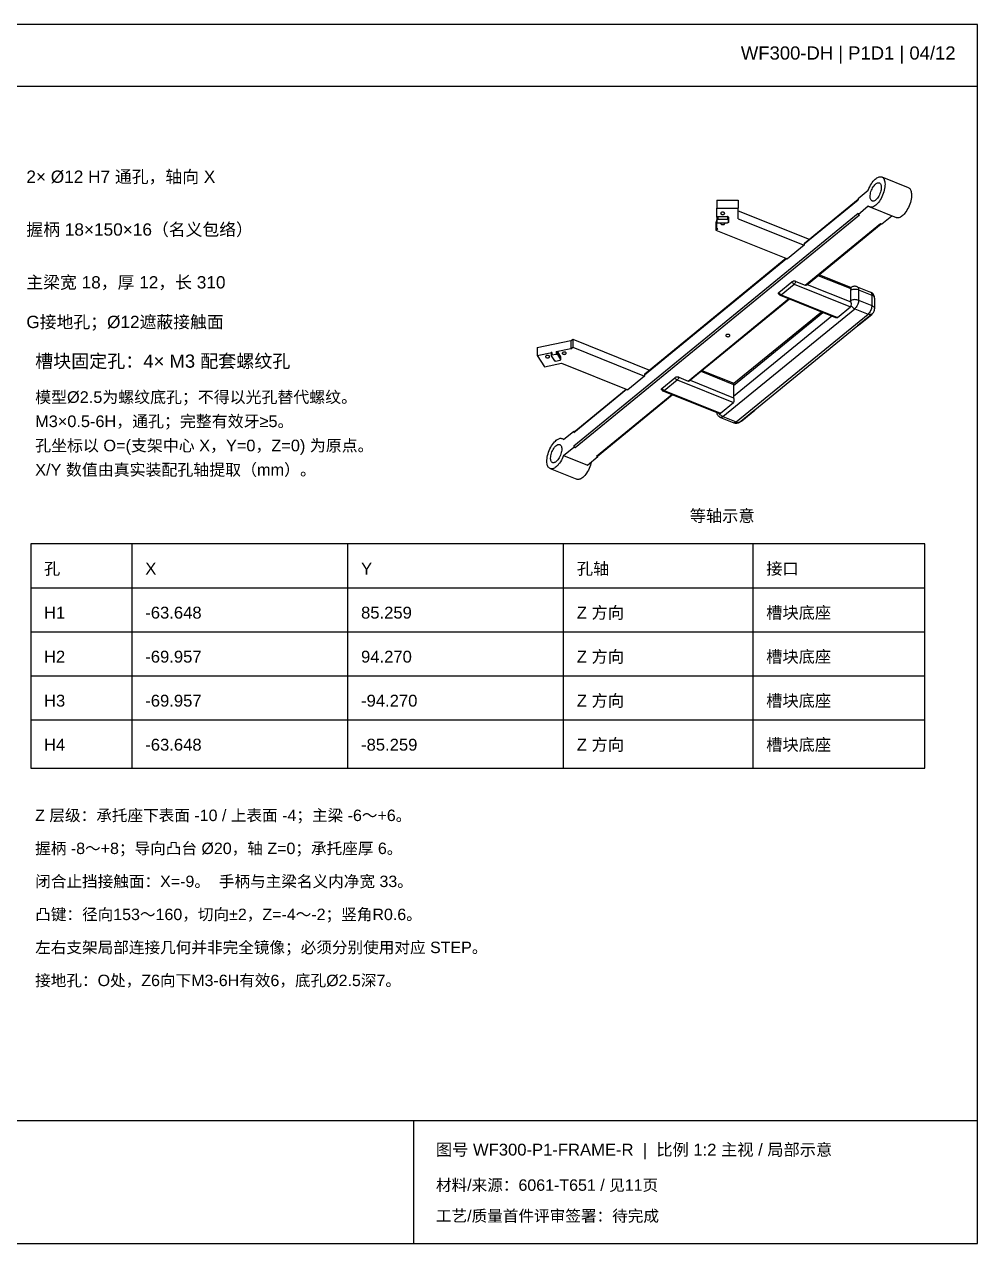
# Model space of a CAD drawing. Header units: millimetres. Extents: x 10 to 410, y 10 to 287.
# Drawn here: x 193.6 to 410, y 10 to 287 of the extents above; entities that cross this region are included whole.
import ezdxf
from ezdxf.enums import TextEntityAlignment as Align

# ---------------------------------------------------------------- set-up
doc = ezdxf.new("R2010")
doc.units = ezdxf.units.MM
for name, color, linetype in [('OUTLINE', 7, 'Continuous'), ('TANGENT', 8, 'Continuous'), ('TEXT', 7, 'Continuous')]:
    doc.layers.add(name, color=color, linetype=linetype)
doc.styles.add('CJK', font='Arial Unicode.ttf')

msp = doc.modelspace()

# ---------------------------------------------------------------- linework, layer by layer
at = {"layer": 'OUTLINE'}
for p, q in [((10, 273), (410, 273)), ((218, 118), (218, 169)), ((267, 118), (267, 169)), ((316, 118), (316, 169)), ((359, 118), (359, 169)), ((195, 159), (398, 159)), ((195, 149), (398, 149)), ((195, 139), (398, 139)), ((195, 129), (398, 129)), ((10, 38), (410, 38)), ((282, 10), (282, 38))]:
    msp.add_line(p, q, dxfattribs=at)
for points in [[(10, 10), (410, 10), (410, 287), (10, 287), (10, 10)], [(385.18, 249.35), (385.33, 249.73), (385.5, 250.1), (385.69, 250.46), (385.88, 250.79), (386.09, 251.1), (386.3, 251.37), (386.52, 251.61), (386.73, 251.82), (386.94, 252), (387.13, 252.14), (387.32, 252.24), (387.5, 252.32), (387.67, 252.37), (387.83, 252.4), (387.98, 252.4), (388.11, 252.38), (388.24, 252.34)], [(388.24, 252.34), (388.36, 252.28), (388.47, 252.2), (388.57, 252.1), (388.66, 251.98), (388.75, 251.84), (388.82, 251.67), (388.88, 251.47), (388.93, 251.24), (388.96, 250.99), (388.98, 250.71), (388.97, 250.4), (388.94, 250.07), (388.89, 249.72), (388.81, 249.35), (388.71, 248.97), (388.58, 248.59), (388.44, 248.21), (388.27, 247.83), (388.09, 247.48), (387.89, 247.14), (387.69, 246.83), (387.48, 246.54), (387.26, 246.29), (387.05, 246.08), (386.87, 245.92)], [(388.24, 252.34), (394.26, 249.92)], [(382.86, 247.45), (385.18, 249.35)], [(386.04, 246.88), (385.95, 246.93), (385.87, 247), (385.8, 247.09), (385.73, 247.2), (385.68, 247.34), (385.64, 247.5), (385.61, 247.69), (385.6, 247.91), (385.61, 248.16), (385.65, 248.43), (385.71, 248.71), (385.79, 249), (385.9, 249.3), (386.03, 249.59), (386.17, 249.86), (386.32, 250.12), (386.49, 250.34), (386.65, 250.54), (386.82, 250.7), (386.98, 250.82), (387.13, 250.91), (387.27, 250.97), (387.39, 251), (387.51, 251.01), (387.62, 251), (387.69, 250.98)], [(387.69, 250.98), (387.78, 250.93), (387.86, 250.86), (387.94, 250.77), (388, 250.66), (388.06, 250.52), (388.1, 250.36), (388.12, 250.16), (388.13, 249.94), (388.12, 249.7), (388.08, 249.43), (388.02, 249.15), (387.94, 248.85), (387.83, 248.56), (387.71, 248.27), (387.56, 247.99), (387.41, 247.74), (387.25, 247.51), (387.08, 247.32), (386.97, 247.22), (386.87, 247.12)], [(394.26, 249.92), (394.38, 249.86), (394.49, 249.78), (394.59, 249.68), (394.69, 249.56), (394.77, 249.42), (394.84, 249.25), (394.91, 249.05), (394.95, 248.82), (394.99, 248.57), (395, 248.29), (394.99, 247.98), (394.96, 247.65), (394.91, 247.3), (394.83, 246.93), (394.73, 246.55), (394.61, 246.17), (394.46, 245.79), (394.3, 245.41), (394.11, 245.06), (393.92, 244.72), (393.71, 244.41), (393.5, 244.13), (393.29, 243.88), (393.08, 243.66), (392.89, 243.5)], [(350.82, 247.05), (355.6, 247.05)], [(350.82, 247.05), (350.82, 245.24)], [(355.6, 247.05), (355.6, 245.24)], [(370.63, 237.13), (382.86, 247.15)], [(370.69, 237.29), (382.86, 247.26)], [(382.86, 247.45), (382.86, 247.15)], [(386.87, 247.12), (386.71, 247.01), (386.56, 246.93), (386.43, 246.87), (386.3, 246.85), (386.19, 246.85), (386.11, 246.86), (386.04, 246.88)], [(318.32, 191.27), (382.86, 244.14)], [(350.82, 243.21), (350.82, 245.24)], [(350.82, 245.24), (355.6, 245.24)], [(352.57, 244.08), (352.56, 244.13), (352.53, 244.19), (352.47, 244.24), (352.39, 244.29), (352.28, 244.32), (352.16, 244.34), (352.03, 244.34), (351.91, 244.31), (351.8, 244.27), (351.72, 244.22), (351.67, 244.16), (351.66, 244.12), (351.65, 244.08)], [(351.65, 244.08), (351.66, 244.02), (351.69, 243.97), (351.75, 243.91), (351.83, 243.87), (351.94, 243.83), (352.06, 243.82), (352.19, 243.82), (352.31, 243.84), (352.42, 243.88), (352.49, 243.93)], [(352.49, 243.93), (352.54, 243.98), (352.56, 244.04), (352.57, 244.06), (352.57, 244.08)], [(355.6, 242.86), (355.6, 245.24)], [(355.6, 244.67), (371.77, 238.18)], [(382.86, 243.84), (385.18, 245.74)], [(382.86, 244.14), (382.86, 243.84)], [(382.86, 243.84), (383.16, 243.72)], [(385.5, 245.52), (385.38, 245.58), (385.27, 245.65), (385.22, 245.7), (385.18, 245.74)], [(386.87, 245.92), (386.66, 245.77), (386.47, 245.65), (386.29, 245.56), (386.12, 245.5), (385.96, 245.47), (385.81, 245.46), (385.67, 245.47), (385.5, 245.52)], [(385.5, 245.52), (391.52, 243.1)], [(318.62, 190.85), (383.16, 243.72)], [(350.56, 242.06), (350.82, 242.27)], [(350.56, 242.06), (350.56, 240.25)], [(350.82, 243.21), (350.83, 243.25), (350.86, 243.29), (350.92, 243.32), (350.98, 243.33), (351.04, 243.34)], [(350.82, 243.21), (350.82, 242.61)], [(350.82, 242.61), (350.83, 242.65), (350.86, 242.69), (350.92, 242.72), (350.98, 242.73), (351.04, 242.74)], [(350.82, 240.6), (350.82, 242.62)], [(350.82, 242.62), (350.82, 242.02)], [(350.82, 242.02), (350.82, 242.61)], [(350.82, 242.02), (350.83, 241.98), (350.86, 241.95), (350.92, 241.91), (350.98, 241.9), (351.04, 241.89)], [(351.04, 243.34), (353.18, 243.34)], [(351.04, 242.74), (353.18, 242.74)], [(351.04, 241.89), (353.18, 241.89)], [(351.71, 241.89), (351.67, 241.84), (351.65, 241.76)], [(351.65, 241.76), (351.66, 241.7), (351.69, 241.65), (351.75, 241.59), (351.83, 241.55), (351.94, 241.51), (352.06, 241.5), (352.19, 241.5), (352.31, 241.52), (352.42, 241.56), (352.49, 241.61)], [(352.49, 241.61), (352.54, 241.66), (352.56, 241.72), (352.57, 241.74), (352.57, 241.76)], [(352.57, 241.76), (352.56, 241.81), (352.5, 241.89)], [(353.4, 243.21), (353.39, 243.25), (353.35, 243.29), (353.3, 243.32), (353.24, 243.33), (353.18, 243.34)], [(353.4, 242.61), (353.39, 242.65), (353.35, 242.69), (353.3, 242.72), (353.24, 242.73), (353.18, 242.74)], [(353.4, 242.02), (353.39, 241.98), (353.35, 241.95), (353.3, 241.91), (353.24, 241.9), (353.18, 241.89)], [(353.4, 243.21), (353.4, 242.61)], [(353.4, 242.62), (353.4, 242.02)], [(353.4, 242.02), (353.4, 242.61)], [(355.6, 242.86), (370.63, 236.83)], [(370.84, 227.74), (387.98, 241.78)], [(371.11, 227.79), (388.12, 241.72)], [(387.98, 241.78), (388.28, 241.66)], [(388.28, 241.66), (390.52, 243.5)], [(392.89, 243.5), (392.69, 243.35), (392.5, 243.23), (392.31, 243.14), (392.14, 243.08), (391.98, 243.05), (391.83, 243.04), (391.69, 243.05), (391.52, 243.1)], [(350.56, 240.25), (350.98, 240.6)], [(350.56, 240.25), (366.83, 233.72)], [(350.82, 240.6), (350.98, 240.6)], [(370.63, 236.83), (366.83, 233.72)], [(370.69, 237.29), (370.65, 237.25), (370.63, 237.19), (370.63, 237.16), (370.63, 237.13)], [(370.63, 237.13), (370.63, 236.83)], [(334.35, 207.41), (366.58, 233.82)], [(334.41, 207.58), (366.49, 233.85)], [(373.98, 230.14), (381.26, 227.21)], [(364.89, 226.08), (367.84, 228.5)], [(368.73, 228.59), (368.6, 228.63), (368.46, 228.65), (368.3, 228.65), (368.15, 228.63), (368.02, 228.6), (367.91, 228.54), (367.84, 228.5)], [(368.73, 228.59), (370.84, 227.74)], [(371.11, 227.79), (371.09, 227.77), (371.02, 227.74), (370.94, 227.72), (370.84, 227.74)], [(381.21, 226.96), (381.26, 227.12), (381.27, 227.19), (381.26, 227.21)], [(382.68, 227.39), (382.52, 227.45), (382.36, 227.48), (382.19, 227.5), (382.03, 227.5), (381.86, 227.48), (381.7, 227.44), (381.55, 227.38), (381.4, 227.31), (381.26, 227.21)], [(381.26, 227.21), (381.26, 227.21)], [(382.68, 227.39), (385.69, 226.18)], [(344.26, 205.97), (367.12, 224.69)], [(344.53, 206.02), (367.26, 224.64)], [(364.83, 225.72), (364.79, 225.79), (364.77, 225.86), (364.78, 225.92), (364.81, 225.99), (364.89, 226.08)], [(364.83, 225.72), (364.92, 225.63), (365.02, 225.55), (365.14, 225.49)], [(365.14, 225.49), (377.76, 220.42)], [(381.21, 226.96), (381.19, 226.82), (381.17, 226.67)], [(381.17, 226.67), (381.17, 224.26)], [(386.61, 224.82), (386.6, 224.99), (386.57, 225.17), (386.52, 225.33), (386.45, 225.49), (386.36, 225.64), (386.26, 225.78), (386.13, 225.91), (386, 226.02), (385.85, 226.11), (385.69, 226.18)], [(386.61, 224.82), (386.61, 222.41)], [(354.68, 205.45), (374.54, 221.71)], [(378.17, 220.44), (381.12, 222.86)], [(381.25, 223.15), (381.23, 223.03), (381.19, 222.94), (381.16, 222.9), (381.12, 222.86)], [(381.21, 223.94), (381.18, 224.12), (381.17, 224.26)], [(381.21, 223.94), (381.25, 223.76), (381.26, 223.64), (381.27, 223.42), (381.25, 223.15)], [(386.08, 221.27), (386.21, 221.4), (386.33, 221.54), (386.43, 221.7), (386.51, 221.87), (386.57, 222.04), (386.6, 222.22), (386.61, 222.41)], [(377.76, 220.42), (377.76, 220.42), (377.87, 220.39), (378, 220.38), (378.09, 220.4), (378.17, 220.44)], [(382.84, 218.63), (385.79, 221.05)], [(383.05, 218.71), (386, 221.12)], [(385.79, 221.05), (385.89, 221.12), (386.01, 221.21)], [(386, 221.12), (386.08, 221.2), (386.15, 221.29), (386.21, 221.39)], [(386.01, 221.21), (386.08, 221.27)], [(386.01, 221.21), (386.03, 221.23), (386.05, 221.25)], [(353.76, 216.31), (353.75, 216.37), (353.71, 216.43), (353.66, 216.48), (353.58, 216.52), (353.47, 216.56), (353.35, 216.58), (353.22, 216.57), (353.09, 216.55), (352.99, 216.51), (352.91, 216.46), (352.86, 216.4), (352.84, 216.36), (352.84, 216.31)], [(352.84, 216.31), (352.85, 216.26), (352.88, 216.2), (352.94, 216.15), (353.02, 216.1), (353.12, 216.07), (353.25, 216.05), (353.38, 216.05), (353.5, 216.08), (353.61, 216.12), (353.67, 216.16)], [(353.67, 216.16), (353.73, 216.22), (353.75, 216.28), (353.76, 216.3), (353.76, 216.31)], [(359.43, 199.44), (382.77, 218.56)], [(382.77, 218.56), (382.87, 218.6), (382.96, 218.64), (383.05, 218.71)], [(382.77, 218.56), (382.77, 218.57), (382.79, 218.59), (382.84, 218.63)], [(382.77, 218.56), (382.77, 218.56), (382.77, 218.56)], [(310, 213.61), (317.6, 215.19)], [(310, 213.61), (310, 211.8)], [(314.28, 212.69), (317.6, 213.39)], [(317.6, 215.19), (317.66, 215.11)], [(317.6, 215.19), (317.6, 213.39)], [(317.6, 213.39), (317.66, 213.3)], [(317.66, 215.11), (318.08, 215.45)], [(317.66, 215.11), (317.66, 213.3)], [(317.66, 213.3), (318.08, 213.64)], [(318.08, 215.45), (318.08, 213.64)], [(318.08, 215.45), (335.49, 208.46)], [(318.08, 213.64), (334.35, 207.11)], [(310, 211.8), (313.32, 212.49)], [(310, 211.8), (311.64, 209.22)], [(312.8, 211.5), (312.79, 211.56), (312.76, 211.61), (312.7, 211.67), (312.62, 211.71), (312.51, 211.75), (312.39, 211.76), (312.26, 211.76), (312.14, 211.74), (312.03, 211.7), (311.96, 211.65), (311.91, 211.59), (311.89, 211.55), (311.88, 211.5)], [(311.88, 211.5), (311.89, 211.45), (311.92, 211.39), (311.98, 211.34), (312.06, 211.29), (312.17, 211.26), (312.29, 211.24), (312.42, 211.24), (312.54, 211.27), (312.65, 211.31), (312.72, 211.35)], [(312.72, 211.35), (312.77, 211.41), (312.8, 211.47), (312.8, 211.48), (312.8, 211.5)], [(313.32, 212.49), (313.24, 212.47), (313.19, 212.43), (313.18, 212.4), (313.17, 212.37)], [(313.17, 212.37), (313.17, 211.77)], [(313.32, 211.89), (313.24, 211.86), (313.19, 211.83), (313.18, 211.8), (313.17, 211.77)], [(313.17, 211.77), (313.19, 211.73)], [(313.19, 211.73), (313.91, 210.58)], [(313.32, 212.49), (313.32, 211.89)], [(313.32, 211.89), (314.28, 212.09)], [(314.2, 210.5), (314.11, 210.49), (314.02, 210.51), (313.95, 210.54), (313.91, 210.58)], [(314.2, 210.5), (315.17, 210.7)], [(314.28, 212.69), (314.37, 212.7), (314.46, 212.69), (314.53, 212.66), (314.57, 212.62)], [(314.28, 212.69), (314.28, 212.09)], [(314.28, 212.09), (314.37, 212.1), (314.46, 212.09), (314.53, 212.05), (314.57, 212.02)], [(314.57, 212.62), (315.3, 211.47)], [(314.57, 212.02), (315.3, 210.87)], [(315.17, 210.7), (315.24, 210.73), (315.29, 210.77), (315.31, 210.79), (315.31, 210.82)], [(315.31, 211.43), (315.3, 211.47)], [(315.3, 211.38), (315.31, 211.43)], [(315.31, 210.82), (315.3, 210.87)], [(315.31, 211.43), (315.31, 210.82)], [(316.6, 212.3), (316.59, 212.35), (316.56, 212.41), (316.5, 212.46), (316.42, 212.51), (316.32, 212.54), (316.19, 212.56), (316.06, 212.56), (315.94, 212.53), (315.83, 212.49), (315.76, 212.44), (315.71, 212.38), (315.69, 212.34), (315.68, 212.3)], [(315.68, 212.3), (315.69, 212.24), (315.73, 212.18), (315.78, 212.13), (315.86, 212.09), (315.97, 212.05), (316.09, 212.03), (316.22, 212.04), (316.35, 212.06), (316.45, 212.1), (316.52, 212.14)], [(316.52, 212.14), (316.57, 212.2), (316.6, 212.26), (316.6, 212.28), (316.6, 212.3)], [(311.64, 209.22), (315.53, 210.04)], [(315.53, 210.04), (330.55, 204)], [(347.4, 208.37), (354.68, 205.45)], [(334.35, 207.11), (330.55, 204)], [(334.41, 207.58), (334.38, 207.53), (334.35, 207.47), (334.35, 207.44), (334.35, 207.41)], [(334.35, 207.41), (334.35, 207.11)], [(338.31, 204.31), (341.27, 206.73)], [(342.15, 206.82), (342.03, 206.86), (341.88, 206.88), (341.73, 206.88), (341.58, 206.86), (341.44, 206.82), (341.33, 206.77), (341.27, 206.73)], [(342.15, 206.82), (344.26, 205.97)], [(344.53, 206.02), (344.52, 206), (344.44, 205.97), (344.36, 205.95), (344.26, 205.97)], [(354.6, 205.2), (354.57, 205.06), (354.56, 204.92)], [(354.6, 205.2), (354.64, 205.35), (354.66, 205.4), (354.68, 205.45)], [(354.68, 205.45), (354.68, 205.45), (354.68, 205.45)], [(318.32, 194.28), (330.3, 204.1)], [(318.38, 194.45), (330.21, 204.14)], [(323.44, 188.91), (340.54, 202.92)], [(323.67, 188.93), (340.68, 202.87)], [(338.25, 203.95), (338.21, 204.02), (338.2, 204.09), (338.21, 204.15), (338.23, 204.22), (338.31, 204.31)], [(338.25, 203.95), (338.34, 203.86), (338.44, 203.78), (338.56, 203.72)], [(338.56, 203.72), (351.18, 198.65)], [(354.56, 204.92), (354.56, 202.51)], [(354.56, 202.51), (354.57, 202.34), (354.6, 202.19)], [(351.59, 198.67), (354.55, 201.09)], [(354.6, 202.19), (354.64, 201.95), (354.66, 201.82), (354.68, 201.52), (354.67, 201.35), (354.65, 201.24), (354.6, 201.16), (354.55, 201.09)], [(359.21, 199.27), (359.31, 199.35), (359.43, 199.44)], [(359.42, 199.35), (359.5, 199.43), (359.57, 199.51), (359.62, 199.6)], [(350.73, 198.83), (350.77, 198.67), (350.82, 198.51), (350.9, 198.36), (350.99, 198.22), (351.09, 198.09), (351.21, 197.98), (351.34, 197.88), (351.48, 197.79), (351.63, 197.72)], [(351.18, 198.65), (351.3, 198.61)], [(351.3, 198.61), (351.41, 198.61), (351.5, 198.62), (351.55, 198.64), (351.59, 198.67)], [(351.63, 197.72), (354.64, 196.51)], [(354.64, 196.51), (354.81, 196.45), (354.98, 196.42), (355.15, 196.4), (355.33, 196.41), (355.5, 196.44), (355.67, 196.48), (355.83, 196.55), (355.98, 196.63), (356.12, 196.74)], [(356.12, 196.74), (356.19, 196.79)], [(356.19, 196.79), (356.29, 196.83), (356.39, 196.87), (356.47, 196.94)], [(356.19, 196.79), (356.2, 196.8), (356.21, 196.82), (356.26, 196.86)], [(356.19, 196.79), (356.19, 196.79), (356.19, 196.79)], [(356.26, 196.86), (359.21, 199.27)], [(356.47, 196.94), (359.42, 199.35)], [(316, 192.68), (318.32, 194.58)], [(318.32, 194.58), (318.32, 194.28)], [(318.32, 194.58), (318.47, 194.52)], [(318.38, 194.45), (318.34, 194.4), (318.32, 194.34), (318.32, 194.31), (318.32, 194.28)], [(312.94, 186.08), (312.82, 186.14), (312.71, 186.22), (312.61, 186.32), (312.51, 186.44), (312.43, 186.59), (312.35, 186.76), (312.29, 186.95), (312.24, 187.18), (312.21, 187.43), (312.2, 187.71), (312.21, 188.02), (312.24, 188.35), (312.29, 188.7), (312.36, 189.07), (312.47, 189.45), (312.59, 189.83), (312.74, 190.21), (312.9, 190.59), (313.08, 190.94), (313.28, 191.28), (313.49, 191.59), (313.7, 191.88), (313.91, 192.13), (314.12, 192.34), (314.33, 192.52), (314.53, 192.67), (314.72, 192.79), (314.91, 192.87), (315.08, 192.93), (315.24, 192.96), (315.39, 192.96), (315.52, 192.95), (315.6, 192.93), (315.68, 192.9)], [(313.49, 187.45), (313.4, 187.49), (313.31, 187.56), (313.24, 187.65), (313.17, 187.76), (313.12, 187.9), (313.08, 188.06), (313.05, 188.26), (313.04, 188.48), (313.06, 188.72), (313.09, 188.99), (313.15, 189.27), (313.23, 189.57), (313.34, 189.86), (313.47, 190.15), (313.61, 190.43), (313.77, 190.68), (313.93, 190.91), (314.1, 191.1), (314.26, 191.26), (314.42, 191.38), (314.57, 191.47), (314.71, 191.53), (314.84, 191.57), (314.95, 191.58), (315.06, 191.56), (315.13, 191.54)], [(315.13, 191.54), (315.22, 191.49), (315.3, 191.42), (315.38, 191.33), (315.44, 191.22), (315.5, 191.08), (315.54, 190.92), (315.57, 190.73), (315.57, 190.51), (315.56, 190.26), (315.53, 190), (315.47, 189.71), (315.38, 189.42), (315.28, 189.12), (315.15, 188.83), (315.01, 188.56), (314.85, 188.3), (314.69, 188.08), (314.52, 187.89), (314.41, 187.78), (314.31, 187.69)], [(315.68, 192.9), (315.8, 192.85), (315.91, 192.77), (315.95, 192.73), (316, 192.68)], [(315.68, 192.9), (316.07, 192.75)], [(318.32, 191.27), (318.33, 191.19), (318.36, 191.1), (318.41, 191.01), (318.49, 190.93), (318.57, 190.87), (318.59, 190.86), (318.62, 190.85)], [(318.32, 191.27), (318.32, 190.97)], [(316, 189.07), (315.84, 188.69), (315.67, 188.32), (315.49, 187.96), (315.29, 187.63), (315.08, 187.33), (314.87, 187.05), (314.66, 186.81), (314.45, 186.6), (314.38, 186.54), (314.31, 186.48)], [(316, 189.07), (318.32, 190.97)], [(316, 189.07), (321.42, 186.89)], [(318.32, 190.97), (318.62, 190.85)], [(321.42, 186.89), (323.74, 188.79)], [(323.44, 188.91), (323.52, 188.89), (323.59, 188.89), (323.63, 188.91), (323.67, 188.93)], [(323.44, 188.91), (323.74, 188.79)], [(323.74, 188.98), (323.74, 188.79)], [(314.31, 186.48), (314.11, 186.33), (313.91, 186.21), (313.73, 186.12), (313.56, 186.06), (313.4, 186.03), (313.25, 186.02), (313.11, 186.03), (312.94, 186.08)], [(312.94, 186.08), (318.96, 183.66)], [(314.31, 187.69), (314.15, 187.57), (314, 187.49), (313.87, 187.44), (313.74, 187.41), (313.63, 187.41), (313.56, 187.42), (313.49, 187.45)], [(322.3, 187.62), (322.21, 187.24), (322.09, 186.86), (321.95, 186.48), (321.79, 186.1), (321.62, 185.74), (321.43, 185.39), (321.22, 185.07), (321.01, 184.78), (320.8, 184.52), (320.59, 184.29), (320.33, 184.06)], [(320.33, 184.06), (320.13, 183.91), (319.94, 183.79), (319.75, 183.7), (319.58, 183.64), (319.42, 183.61), (319.27, 183.6), (319.13, 183.61), (318.96, 183.66)], [(195, 118), (398, 118), (398, 169), (195, 169), (195, 118)]]:
    msp.add_lwpolyline(points, dxfattribs=at)
at = {"layer": 'TANGENT'}
for points in [[(351.04, 243.34), (351.04, 242.74)], [(353.18, 243.34), (353.18, 242.74)], [(373.75, 229.95), (381.21, 226.96)], [(365.41, 225.57), (368.36, 227.99)], [(367.84, 228.5), (367.91, 228.37), (368.01, 228.25), (368.11, 228.14), (368.23, 228.05), (368.36, 227.99)], [(368.73, 228.59), (368.67, 228.42), (368.59, 228.26), (368.49, 228.12), (368.43, 228.05), (368.36, 227.99)], [(368.36, 227.99), (381.12, 222.86)], [(371.28, 227.93), (381.21, 223.94)], [(382.68, 227.39), (382.75, 227.35), (382.82, 227.29), (382.87, 227.21), (382.92, 227.1), (382.95, 226.97), (382.97, 226.81), (382.97, 226.72)], [(365.41, 225.57), (365.29, 225.63), (365.18, 225.71), (365.07, 225.81), (364.97, 225.93), (364.89, 226.08)], [(365.41, 225.57), (365.32, 225.51), (365.24, 225.48), (365.18, 225.48), (365.14, 225.49)], [(365.41, 225.57), (378.17, 220.44)], [(381.17, 226.67), (381.35, 226.74), (381.54, 226.8), (381.76, 226.85), (381.99, 226.87), (382.22, 226.87), (382.45, 226.85), (382.67, 226.81), (382.88, 226.76), (382.93, 226.74), (382.97, 226.72)], [(382.97, 224.31), (382.79, 224.37), (382.58, 224.42), (382.35, 224.45), (382.12, 224.46), (381.89, 224.45), (381.66, 224.42), (381.45, 224.37), (381.26, 224.3), (381.22, 224.28), (381.17, 224.26)], [(382.97, 226.72), (382.97, 224.31)], [(382.97, 226.72), (385.99, 225.51)], [(385.69, 226.18), (385.76, 226.14), (385.83, 226.08), (385.89, 226), (385.93, 225.89), (385.97, 225.76), (385.98, 225.6), (385.99, 225.51)], [(385.99, 225.51), (385.99, 223.1)], [(386.61, 224.82), (386.6, 224.92), (386.57, 225.02), (386.52, 225.12), (386.44, 225.22), (386.33, 225.31), (386.21, 225.4), (386.1, 225.46), (385.99, 225.51)], [(352.18, 197.88), (382.13, 222.41)], [(381.25, 223.15), (381.38, 222.98), (381.53, 222.82), (381.69, 222.68), (381.85, 222.56), (382.02, 222.46), (382.08, 222.44), (382.13, 222.41)], [(382.97, 224.31), (382.96, 224.11), (382.93, 223.89), (382.87, 223.65), (382.79, 223.41), (382.69, 223.17), (382.57, 222.95), (382.44, 222.75), (382.31, 222.58), (382.22, 222.49), (382.13, 222.41)], [(382.13, 222.41), (385.14, 221.2)], [(382.97, 224.31), (385.99, 223.1)], [(385.99, 223.1), (385.98, 222.9), (385.94, 222.68), (385.89, 222.44), (385.8, 222.2), (385.7, 221.97), (385.58, 221.74), (385.45, 221.54), (385.32, 221.37), (385.23, 221.28), (385.14, 221.2)], [(385.99, 223.1), (386.16, 223.02), (386.3, 222.93), (386.41, 222.83), (386.5, 222.73), (386.56, 222.63), (386.6, 222.53), (386.61, 222.41)], [(354.56, 204.92), (374.89, 221.57)], [(354.56, 202.51), (376.87, 220.78)], [(355.19, 196.67), (385.14, 221.2)], [(386.08, 221.27), (385.98, 221.2), (385.87, 221.15), (385.74, 221.12), (385.61, 221.11), (385.46, 221.12), (385.31, 221.15), (385.14, 221.2)], [(386, 221.12), (385.93, 221.08), (385.85, 221.05), (385.82, 221.05), (385.79, 221.05)], [(382.84, 218.63), (382.93, 218.64), (383.01, 218.68), (383.03, 218.69), (383.05, 218.71)], [(314.57, 212.62), (314.57, 212.02)], [(315.3, 211.47), (315.3, 210.87)], [(347.18, 208.18), (354.6, 205.2)], [(338.83, 203.8), (341.79, 206.22)], [(341.27, 206.73), (341.34, 206.6), (341.43, 206.48), (341.54, 206.37), (341.66, 206.28), (341.79, 206.22)], [(342.15, 206.82), (342.09, 206.65), (342.01, 206.49), (341.92, 206.35), (341.85, 206.28), (341.79, 206.22)], [(341.79, 206.22), (354.55, 201.09)], [(344.71, 206.16), (354.6, 202.19)], [(338.83, 203.8), (338.72, 203.86), (338.6, 203.94), (338.49, 204.04), (338.4, 204.16), (338.31, 204.31)], [(338.83, 203.8), (338.74, 203.74), (338.67, 203.71), (338.6, 203.71), (338.56, 203.72)], [(338.83, 203.8), (351.59, 198.67)], [(352.18, 197.88), (352.01, 197.96), (351.85, 198.06), (351.68, 198.18), (351.53, 198.33), (351.39, 198.49), (351.34, 198.55), (351.3, 198.61)], [(352.18, 197.88), (352.05, 197.79), (351.93, 197.73), (351.83, 197.7), (351.73, 197.7), (351.63, 197.72)], [(352.18, 197.88), (355.19, 196.67)], [(355.19, 196.67), (355.36, 196.61), (355.52, 196.58), (355.67, 196.58), (355.8, 196.59), (355.93, 196.62), (356.04, 196.68), (356.12, 196.74)], [(356.26, 196.86), (356.35, 196.87), (356.43, 196.91), (356.45, 196.92), (356.47, 196.94)], [(359.42, 199.35), (359.35, 199.31), (359.27, 199.28), (359.24, 199.28), (359.21, 199.27)], [(355.19, 196.67), (355.06, 196.58), (354.95, 196.52), (354.84, 196.49), (354.75, 196.49), (354.64, 196.51)]]:
    msp.add_lwpolyline(points, dxfattribs=at)

# ---------------------------------------------------------------- texts
at = {"layer": 'TEXT', "style": 'CJK'}
msp.add_text('WF300-DH | P1D1 | 04/12', height=3, dxfattribs=at).set_placement((405, 279), align=Align.RIGHT)
for s, height, p in [('2× Ø12 H7 通孔，轴向 X', 2.8, (194, 251)), ('握柄 18×150×16（名义包络）', 2.8, (194, 239)), ('主梁宽 18，厚 12，长 310', 2.8, (194, 227)), ('G接地孔；Ø12遮蔽接触面', 2.8, (194, 218)), ('槽块固定孔：4× M3 配套螺纹孔', 3, (196, 209)), ('模型Ø2.5为螺纹底孔；不得以光孔替代螺纹。', 2.65, (196, 201)), ('M3×0.5-6H，通孔；完整有效牙≥5。', 2.65, (196, 195.5)), ('孔坐标以 O=(支架中心 X，Y=0，Z=0) 为原点。', 2.65, (196, 190)), ('X/Y 数值由真实装配孔轴提取（mm）。', 2.65, (196, 184.5)), ('孔', 2.7, (198, 162)), ('X', 2.7, (221, 162)), ('Y', 2.7, (270, 162)), ('孔轴', 2.7, (319, 162)), ('接口', 2.7, (362, 162)), ('H1', 2.7, (198, 152)), ('-63.648', 2.7, (221, 152)), ('85.259', 2.7, (270, 152)), ('Z 方向', 2.7, (319, 152)), ('槽块底座', 2.7, (362, 152)), ('H2', 2.7, (198, 142)), ('-69.957', 2.7, (221, 142)), ('94.270', 2.7, (270, 142)), ('Z 方向', 2.7, (319, 142)), ('槽块底座', 2.7, (362, 142)), ('H3', 2.7, (198, 132)), ('-69.957', 2.7, (221, 132)), ('-94.270', 2.7, (270, 132)), ('Z 方向', 2.7, (319, 132)), ('槽块底座', 2.7, (362, 132)), ('H4', 2.7, (198, 122)), ('-63.648', 2.7, (221, 122)), ('-85.259', 2.7, (270, 122)), ('Z 方向', 2.7, (319, 122)), ('槽块底座', 2.7, (362, 122)), ('Z 层级：承托座下表面 -10 / 上表面 -4；主梁 -6～+6。', 2.6, (196, 106)), ('握柄 -8～+8；导向凸台 Ø20，轴 Z=0；承托座厚 6。', 2.6, (196, 98.5)), ('闭合止挡接触面：X=-9。  手柄与主梁名义内净宽 33。', 2.6, (196, 91)), ('凸键：径向153～160，切向±2，Z=-4～-2；竖角R0.6。', 2.6, (196, 83.5)), ('左右支架局部连接几何并非完全镜像；必须分别使用对应 STEP。', 2.6, (196, 76)), ('接地孔：O处，Z6向下M3-6H有效6，底孔Ø2.5深7。', 2.6, (196, 68.5)), ('图号 WF300-P1-FRAME-R  |  比例 1:2 主视 / 局部示意', 2.7, (287, 30)), ('材料/来源：6061-T651 / 见11页', 2.6, (287, 22)), ('工艺/质量首件评审签署：待完成', 2.6, (287, 15))]:
    msp.add_text(s, height=height, dxfattribs=at).set_placement(p)
msp.add_text('等轴示意', height=2.7, dxfattribs=at).set_placement((352, 174), align=Align.CENTER)

doc.saveas('drawing.dxf')
